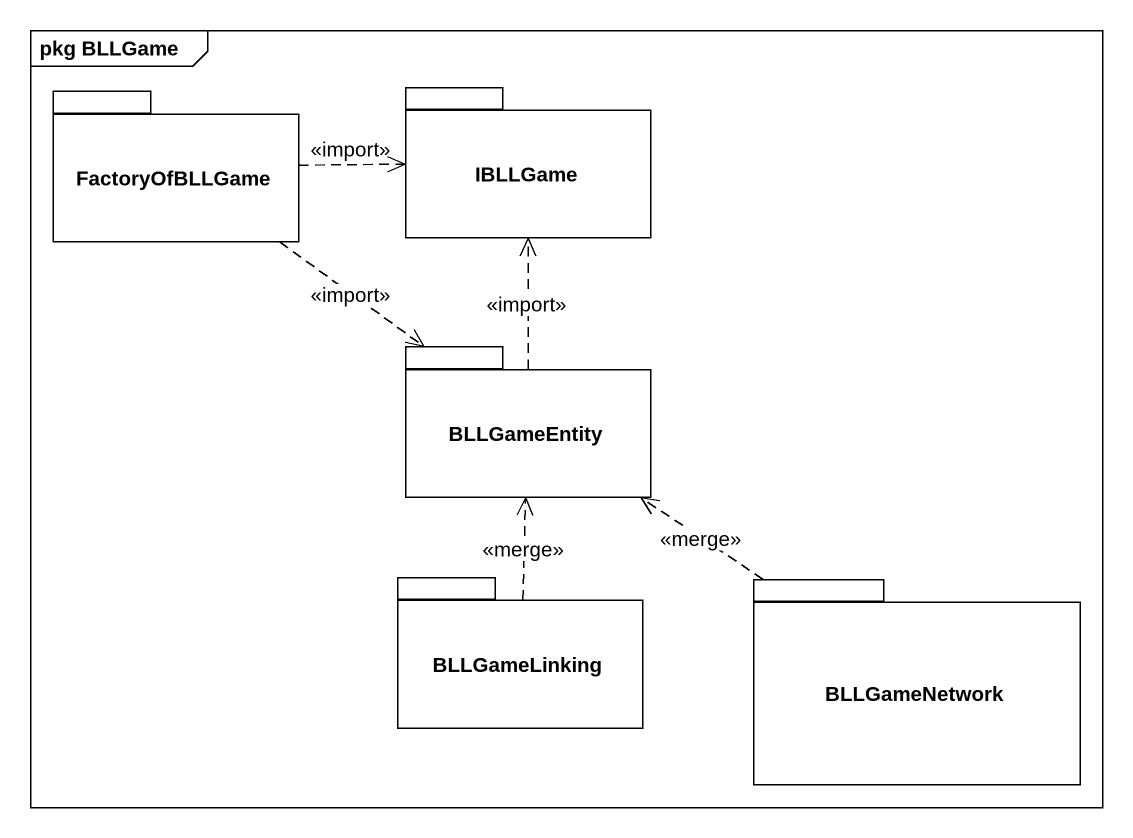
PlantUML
@startuml
mainframe pkg BLLGame
package FactoryOfBLLGame {
}
package IBLLGame {
}
package BLLGameEntity {
}
package BLLGameLinking {
}
package BLLGameNetwork {
}
FactoryOfBLLGame .right.> IBLLGame : <<import>>
FactoryOfBLLGame ..> BLLGameEntity : <<import>>
BLLGameEntity .up.> IBLLGame : <<import>>
BLLGameLinking .up.> BLLGameEntity : <<merge>>
BLLGameNetwork .up.> BLLGameEntity : <<merge>>
@enduml
